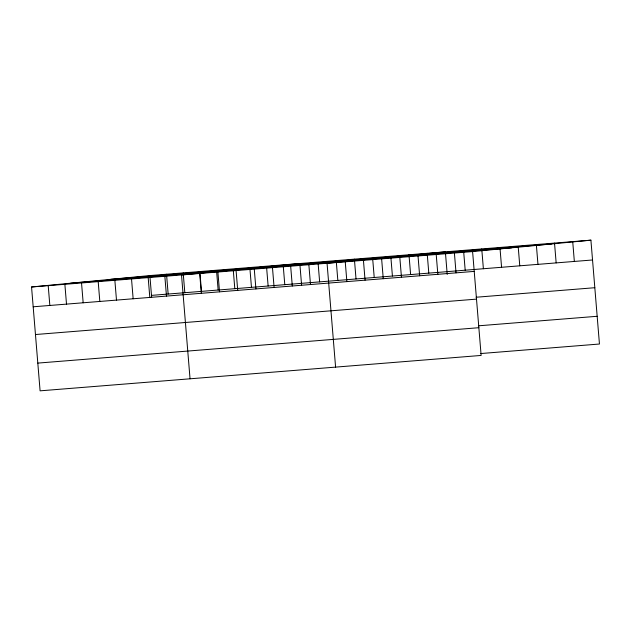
<?xml version="1.0" encoding="UTF-8"?>
<svg xmlns="http://www.w3.org/2000/svg" width="631" height="631" viewBox="0 0 631 631"><rect width="100%" height="100%" fill="white"/><g stroke="black" fill="none" stroke-linecap="round" stroke-linejoin="round"><path stroke-width="0.95" d="M590.908 240.166L472.595 251.58L481.137 355.434L40.092 390.834L31.55 286.979L149.862 275.566L590.908 240.166L599.45 344.021L480.712 353.549M445.368 251.848L327.055 263.261L335.589 367.116M110.819 279.328L551.865 243.929M70.593 283.209L511.638 247.809M31.55 286.979L472.595 251.58M151.495 295.379L592.541 259.98M33.183 306.792L474.228 271.393M476.089 297.24L594.82 287.712M35.462 334.533L476.508 299.126M478.432 325.817L597.171 316.289M37.805 363.101L478.858 327.702M572.719 241.626L574.344 261.439M554.523 243.085L556.156 262.898M536.334 244.544L537.959 264.357M518.217 246.95L519.77 265.817M500.02 248.409L501.574 267.284M481.753 248.922L483.378 268.743M463.714 252.274L465.189 270.202M454.407 253.039L456.032 272.852M445.518 253.733L447.221 274.438M436.21 254.498L437.843 274.311M427.171 253.307L428.804 273.12M418.022 255.957L419.647 275.779M408.983 254.766L410.607 274.58M399.825 257.416L401.458 277.238M390.944 258.111L392.419 276.039M381.629 258.876L383.262 278.697M372.669 258.631L374.222 277.506M363.44 260.343L365.065 280.156M354.401 259.144L356.026 278.965M345.244 261.802L346.876 281.615M336.362 262.496L337.837 280.424M318.087 263.009L319.641 281.883M308.859 264.72L310.491 284.534M301.602 285.196L299.82 263.529L181.507 274.942L190.041 378.797M290.662 266.179L292.295 286.001M283.311 266.755L284.786 284.684M272.474 267.639L274.099 287.46M266.653 268.088L268.128 286.017M254.277 269.098L255.91 288.919M249.986 269.429L251.461 287.357M236.089 270.565L237.713 290.378M233.328 270.762L234.803 288.69M217.892 272.024L219.525 291.837M216.67 272.103L218.137 290.031M199.924 272.497L201.478 291.364M199.696 273.483L201.328 293.297M183.187 272.892L184.82 292.705M166.529 274.225L168.154 294.046M164.841 276.283L166.474 296.097M149.862 275.566L151.645 297.233M148.182 277.616L149.815 297.438M131.524 278.957L133.149 298.771M114.858 280.29L116.49 300.111M98.199 281.631L99.824 301.444M81.533 282.964L83.166 302.785M64.875 284.305L66.5 304.118M48.208 285.638L49.841 305.459"/></g></svg>
